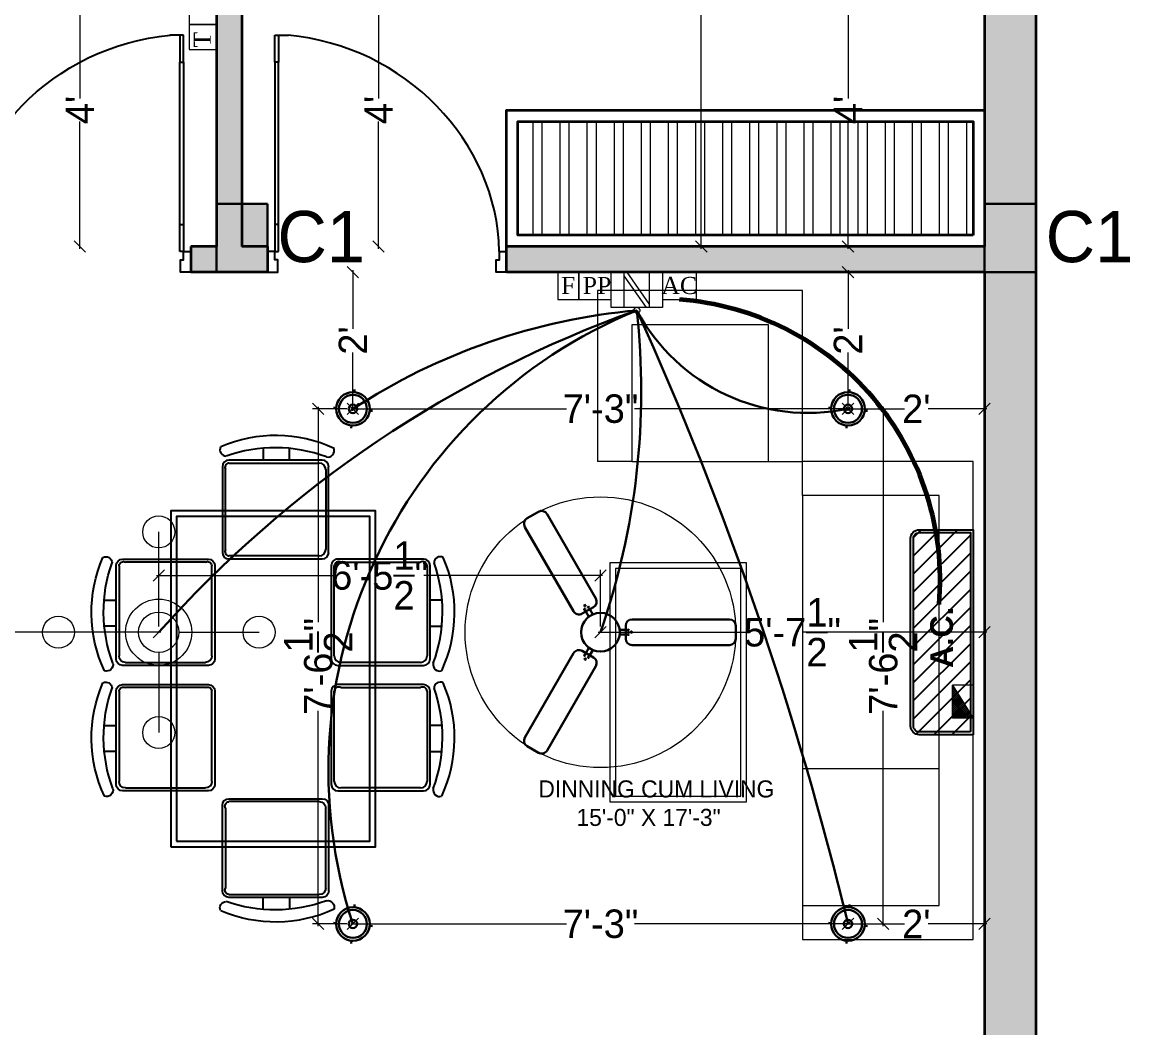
# Model space of a CAD drawing. Header units: millimetres. Extents: x -6808 to 215771, y -89660 to -16303.
# Drawn here: x 111581.5 to 111776.1, y -47410 to -47233.3 of the extents above; entities that cross this region are included whole.
import ezdxf

# ---------------------------------------------------------------- set-up
doc = ezdxf.new("R2010")
doc.units = ezdxf.units.MM
doc.header["$PDMODE"] = 35
for name, pattern in [('ACAD_ISO10W100', [18, 12, -3, 0, -3]), ('DASHED', [0.75, 0.5, -0.25]), ('HIDDEN', [19.29118, 12.8608, -6.43038])]:
    doc.linetypes.add(name, pattern=pattern)
doc.layers.get('0').update_dxf_attribs({"color": 8})
for name, color, linetype, lineweight in [('A-Lite-Clng', 5, 'Continuous', 30), ('col.center', 5, 'ACAD_ISO10W100', 15), ('column', 5, 'Continuous', 30), ('EL-EXTERNAL LIGHTING', 4, 'Continuous', 9), ('ELE.13', 7, 'Continuous', 13), ('ELEC', 5, 'Continuous', 18), ('elec dim.', 251, 'Continuous', 25), ('ELECTRICAL', 150, 'Continuous', 30), ('text', 7, 'Continuous', 25), ('wall', 7, 'Continuous', 35), ('wokg dim', 152, 'DASHED', 18)]:
    doc.layers.add(name, color=color, linetype=linetype, lineweight=lineweight)
doc.layers.add('AR.furniture', color=7, linetype='Continuous', lineweight=35, true_color=0x009e9e)
doc.layers.add('furniture', color=7, linetype='Continuous', lineweight=5, true_color=0xe57b2a)
for name, color, linetype in [('ELE', 160, 'Continuous'), ('FIX', 35, 'Continuous'), ('NET 01', 8, 'Continuous')]:
    doc.layers.add(name, color=color, linetype=linetype)
doc.styles.add('6 INCH', font='times.ttf', dxfattribs={"height": 6})
doc.styles.add('SAJ', font='eurr____.ttf')
doc.styles.get("Standard").update_dxf_attribs({"font": 'times.ttf'})
doc.dimstyles.new('SAJ', dxfattribs={"dimtxt": 5, "dimasz": 2, "dimexe": 1, "dimexo": 1, "dimgap": 0.09375, "dimtad": 0, "dimdec": 1, "dimzin": 0, "dimdsep": 46, "dimlunit": 4, "dimtxsty": 'SAJ', "dimblk": 'OBLIQUE', "dimcen": 0.125, "dimdle": 0.375, "dimadec": 0, "dimazin": 0, "dimtfac": 1, "dimtdec": 1, "dimtofl": 0, "dimtmove": 0, "dimatfit": 3, "dimldrblk": 'OBLIQUE', "dimfxl": 1, "dimtolj": 1, "dimtzin": 0, "dimlwd": 5, "dimlwe": 5, "dimarcsym": 1})

# ---------------------------------------------------------------- blocks, each defined once
blk = doc.blocks.new('QEWFWE')
at = {"layer": 'NET 01'}
for p, q in [((238503.45, 15011.85), (238503.45, 15015.77)), ((238503.45, 15015.77), (238505.41, 15015.77)), ((238503.98, 15015.77), (238503.98, 15011.85)), ((238503.98, 15011.85), (238503.45, 15011.85)), ((238503.45, 15011.85), (238503.45, 14988.32)), ((238503.98, 14988.32), (238503.98, 15011.85)), ((238503.45, 14988.32), (238503.45, 14984.4)), ((238503.98, 14988.32), (238503.45, 14988.32)), ((238503.98, 14984.4), (238503.98, 14988.32)), ((238503.45, 14984.4), (238503.98, 14984.4))]:
    blk.add_line(p, q, dxfattribs=at)
for points in [[(238503.45, 14984.4), (238502.4, 14984.4), (238502.4, 14981.4), (238503.9, 14981.4), (238503.9, 14982.9), (238503.9, 14983.2), (238503.45, 14983.2)], [(238536.02, 14984.4), (238537.07, 14984.4), (238537.07, 14981.4), (238535.57, 14981.4), (238535.57, 14982.9), (238535.57, 14983.2), (238536.02, 14983.2)]]:
    blk.add_lwpolyline(points, close=True, dxfattribs=at)
blk.add_ellipse((238504.18, 14985.62), major_axis=(-29.27, 13.54), ratio=0.925766, start_param=-2.718612, end_param=-1.204625, dxfattribs=at)
blk = doc.blocks.new('TTRE')
at = {"layer": 'furniture', "color": 251, "true_color": 0x636466}
for p, q in [((167626.83, 15638.39), (167662.83, 15638.39)), ((167626.83, 15608.39), (167626.83, 15638.39)), ((167662.83, 15638.39), (167662.83, 15608.39)), ((167632.83, 15632.39), (167656.83, 15632.39)), ((167632.83, 15608.39), (167632.83, 15632.39)), ((167656.83, 15632.39), (167656.83, 15608.39)), ((167656.83, 15632.39), (167656.83, 15608.39)), ((167596.83, 15524.39), (167596.83, 15608.39)), ((167596.83, 15608.39), (167626.83, 15608.39)), ((167626.83, 15602.39), (167626.83, 15608.39)), ((167632.83, 15608.39), (167626.83, 15608.39)), ((167656.83, 15608.39), (167632.83, 15608.39)), ((167656.83, 15608.39), (167662.83, 15608.39)), ((167602.83, 15530.39), (167602.83, 15602.39)), ((167602.83, 15602.39), (167626.83, 15602.39)), ((167626.83, 15602.39), (167626.83, 15530.39)), ((167637.69, 15549.6), (167637.69, 15589.6)), ((167637.69, 15589.6), (167659.69, 15589.6)), ((167659.69, 15589.6), (167659.69, 15549.6)), ((167602.83, 15578.39), (167626.83, 15578.39)), ((167602.83, 15554.39), (167626.83, 15554.39)), ((167659.69, 15549.6), (167637.69, 15549.6)), ((167626.83, 15530.39), (167602.83, 15530.39)), ((167626.83, 15530.39), (167626.83, 15524.39)), ((167626.83, 15524.39), (167596.83, 15524.39))]:
    blk.add_line(p, q, dxfattribs=at)
blk.add_lwpolyline([(167660.69, 15548.6), (167636.69, 15548.6), (167636.69, 15590.6), (167660.69, 15590.6)], close=True, dxfattribs=at)
blk = doc.blocks.new('weerf')
at = {"color": 251, "true_color": 0x636466}
for p, q in [((167973.91, 15686.28), (167973.91, 15684.17)), ((167978.49, 15684.17), (167978.49, 15686.24)), ((167984.25, 15684.17), (167967.87, 15684.17)), ((167967.88, 15683.65), (167983.73, 15683.65)), ((167966.72, 15683.02), (167966.72, 15667.96)), ((167967.24, 15668.48), (167967.24, 15682.51)), ((167984.88, 15682.51), (167984.88, 15668.48)), ((167985.39, 15667.96), (167985.39, 15683.02)), ((167967.87, 15666.82), (167984.25, 15666.82)), ((167983.73, 15667.33), (167967.88, 15667.33))]:
    blk.add_line(p, q, dxfattribs=at)
for centre, radius, start, end in [((167976.08, 15664.21), 24.28, 65.0156, 113.4469), ((167967.39, 15685.97), 1.1, 152.4673, 268.0646), ((167975.99, 15660.5), 25.86, 69.6237, 109.5086), ((167985.24, 15685.86), 1.15, 257.6258, 17.8047), ((167967.87, 15683.02), 1.15, 90, 180), ((167967.97, 15682.85), 0.808, 96.7142, 205.1766), ((167983.73, 15682.51), 1.15, 360, 90), ((167984.25, 15683.02), 1.15, 360, 90), ((167967.87, 15667.96), 1.15, 180, 270), ((167967.97, 15668.14), 0.808, 154.8234, 263.2858), ((167983.73, 15668.48), 1.15, 270, 0), ((167984.25, 15667.96), 1.15, 270, 0)]:
    blk.add_arc(centre, radius, start, end, dxfattribs=at)
blk = doc.blocks.new('45t65y')
at = {"color": 251, "true_color": 0x636466}
for points in [[(167957.63, 15590.36), (167993.63, 15590.36), (167993.63, 15649.36), (167957.63, 15649.36)], [(167958.63, 15591.36), (167992.63, 15591.36), (167992.63, 15648.36), (167958.63, 15648.36)]]:
    blk.add_lwpolyline(points, close=True, dxfattribs=at)
blk.add_blockref('weerf', (0, -25.89))
at = {"xscale": -1}
for p, rotation in [((183632.21, 183607.61), 90), ((183632.21, 183585.57), 90), ((0, 31265.61), 180)]:
    blk.add_blockref('weerf', p, dxfattribs=dict(at, rotation=rotation))
at = {"rotation": 270}
for p in [(152319.04, 183607.61), (152319.04, 183585.57)]:
    blk.add_blockref('weerf', p, dxfattribs=at)
blk = doc.blocks.new('c1')
at = {"layer": 'column'}
blk.add_hatch(color=256, dxfattribs=at).paths.add_polyline_path([(58376.49, -43564.36), (58385.49, -43564.36), (58385.49, -43552.36), (58376.49, -43552.36)])
for p, q in [((58376.49, -43552.36), (58376.49, -43564.36)), ((58376.49, -43552.36), (58385.49, -43552.36)), ((58385.49, -43564.36), (58385.49, -43552.36)), ((58376.49, -43564.36), (58385.49, -43564.36))]:
    blk.add_line(p, q, dxfattribs=at)
blk = doc.blocks.new('FAN')
at = {"layer": 'A-Lite-Clng', "color": 5, "ltscale": 10}
for p, q in [((-11.37, 17.69), (-9.63, 18.69)), ((-0.73, 5.26), (-8.27, 18.32)), ((-4.19, 3.26), (-11.73, 16.32)), ((-2.83, 2.9), (-1.09, 3.9)), ((-1.65, 3.57), (-1.18, 2.76)), ((-2.27, 3.22), (-1.8, 2.4)), ((4.92, 2), (20, 2)), ((3.92, 0.35), (2.98, 0.35)), ((3.92, 1), (3.92, -1)), ((21, 1), (21, -1)), ((3.92, -0.35), (2.98, -0.35)), ((-4.19, -3.26), (-11.73, -16.32)), ((-1.09, -3.9), (-2.83, -2.9)), ((-2.27, -3.22), (-1.8, -2.4)), ((-1.65, -3.57), (-1.18, -2.76)), ((4.92, -2), (20, -2)), ((-0.73, -5.26), (-8.27, -18.32)), ((-9.63, -18.69), (-11.37, -17.69))]:
    blk.add_line(p, q, dxfattribs=at)
for centre, radius in [((-2.44, 3.55), 0.102), ((-2.42, 4.14), 0.109), ((-1.86, 3.89), 0.102), ((0, 0), 3), ((4.3, 0.33), 0.102), ((4.79, 0.03), 0.109), ((4.3, -0.33), 0.102), ((-2.44, -3.56), 0.102), ((-2.37, -4.16), 0.109), ((-1.86, -3.89), 0.102)]:
    blk.add_circle(centre, radius, dxfattribs=at)
for centre, start, end in [((-10.87, 16.82), 120, 210), ((-9.13, 17.82), 30, 120), ((-1.59, 4.76), 300, 30), ((-3.33, 3.76), 210, 300), ((4.92, 1), 90, 180), ((20, 1), 0, 90), ((4.92, -1), 180, 270), ((20, -1), 270, 0), ((-3.33, -3.76), 60, 150), ((-1.59, -4.76), 330, 60), ((-10.87, -16.82), 150, 240), ((-9.13, -17.82), 240, 330)]:
    blk.add_arc(centre, 1, start, end, dxfattribs=at)
blk = doc.blocks.new('CEILING LIGHT')
at = {"layer": 'ELECTRICAL'}
for p, q in [((0, 3.5), (0, 3)), ((-3, 0.09), (-3.5, 0.09)), ((3.5, 0.09), (3, 0.09)), ((0, -3), (0, -3.5))]:
    blk.add_line(p, q, dxfattribs=at)
for radius in [3, 2.5, 0.75]:
    blk.add_circle((0, 0), radius, dxfattribs=at)
blk = doc.blocks.new('POST TOP')
at = {"layer": 'EL-EXTERNAL LIGHTING'}
for p, q in [((0, 189), (0, 940)), ((0, 189), (0, 432)), ((-189, 0), (-940, 0)), ((189, 0), (940, 0)), ((0, -189), (0, -432)), ((0, -189), (0, -940))]:
    blk.add_line(p, q, dxfattribs=at)
for centre, radius in [((0, 940), 150), ((0, 0), 310), ((-940, 0), 150), ((0, 0), 189), ((940, 0), 150), ((0, -940), 150)]:
    blk.add_circle(centre, radius, dxfattribs=at)
blk = doc.blocks.new('switch board')
for p, q in [((0, 2.33), (0, -3.5)), ((4, 2.33), (0, 2.33)), ((4, -0.51), (4, 2.33)), ((4, 0.83), (0, 0.83)), ((3.6, -2), (0, 0.51)), ((4, -1.68), (0.4, 0.83)), ((4, -0.66), (4, -0.51)), ((4, -3.5), (4, -0.66)), ((0, -2), (4, -2)), ((0, -3.5), (4, -3.5))]:
    blk.add_line(p, q)
blk.add_arc((4.33, -0.59), 0.336, 193.0399, 166.9601)
blk = doc.blocks.new('_Oblique')
at = {"color": 0, "linetype": 'ByBlock', "lineweight": -2}
blk.add_line((-0.5, -0.5), (0.5, 0.5), dxfattribs=at)
blk = doc.blocks.new('*D1513')
at = {"layer": 'Defpoints', "color": 0, "transparency": 16777216}
for p in [(111591.62, -47224.76), (111591.62, -47272.76), (111591.62, -47272.76)]:
    blk.add_point(p, dxfattribs=at)
at = {"layer": 'elec dim.', "color": 0, "lineweight": 5, "transparency": 16777216}
for p, q in [((111591.62, -47224.39), (111591.62, -47246.73)), ((111591.62, -47273.14), (111591.62, -47250.79))]:
    blk.add_line(p, q, dxfattribs=at)
at = {"layer": 'elec dim.', "color": 0, "lineweight": 5, "transparency": 16777216, "xscale": 2, "yscale": 2, "zscale": 2}
for p, rotation in [((111591.62, -47224.76), 90), ((111591.62, -47272.76), 270)]:
    blk.add_blockref('_Oblique', p, dxfattribs=dict(at, rotation=rotation))
at = {"layer": 'elec dim.', "color": 0, "transparency": 16777216, "insert": (111591.62, -47248.76), "char_height": 5, "attachment_point": 5, "rotation": 90, "style": 'SAJ'}
blk.add_mtext("\\A1;4'", dxfattribs=at)
blk = doc.blocks.new('*D1518')
at = {"layer": 'Defpoints', "color": 0, "transparency": 16777216}
for p in [(111644.12, -47224.76), (111644.12, -47272.76), (111644.12, -47272.76)]:
    blk.add_point(p, dxfattribs=at)
at = {"layer": 'elec dim.', "color": 0, "lineweight": 5, "transparency": 16777216}
for p, q in [((111644.12, -47224.39), (111644.12, -47246.73)), ((111644.12, -47273.14), (111644.12, -47250.79))]:
    blk.add_line(p, q, dxfattribs=at)
at = {"layer": 'elec dim.', "color": 0, "lineweight": 5, "transparency": 16777216, "xscale": 2, "yscale": 2, "zscale": 2}
for p, rotation in [((111644.12, -47224.76), 90), ((111644.12, -47272.76), 270)]:
    blk.add_blockref('_Oblique', p, dxfattribs=dict(at, rotation=rotation))
at = {"layer": 'elec dim.', "color": 0, "transparency": 16777216, "insert": (111644.12, -47248.76), "char_height": 5, "attachment_point": 5, "rotation": 90, "style": 'SAJ'}
blk.add_mtext("\\A1;4'", dxfattribs=at)
blk = doc.blocks.new('*D1523')
at = {"layer": 'Defpoints', "color": 0, "transparency": 16777216}
for p in [(111726.62, -47224.76), (111726.62, -47272.76), (111726.62, -47272.76)]:
    blk.add_point(p, dxfattribs=at)
at = {"layer": 'elec dim.', "color": 0, "lineweight": 5, "transparency": 16777216}
for p, q in [((111726.62, -47224.39), (111726.62, -47246.73)), ((111726.62, -47273.14), (111726.62, -47250.79))]:
    blk.add_line(p, q, dxfattribs=at)
at = {"layer": 'elec dim.', "color": 0, "lineweight": 5, "transparency": 16777216, "xscale": 2, "yscale": 2, "zscale": 2}
for p, rotation in [((111726.62, -47224.76), 90), ((111726.62, -47272.76), 270)]:
    blk.add_blockref('_Oblique', p, dxfattribs=dict(at, rotation=rotation))
at = {"layer": 'elec dim.', "color": 0, "transparency": 16777216, "insert": (111726.62, -47248.76), "char_height": 5, "attachment_point": 5, "rotation": 90, "style": 'SAJ'}
blk.add_mtext("\\A1;4'", dxfattribs=at)
blk = doc.blocks.new('*D1524')
at = {"layer": 'Defpoints', "color": 0, "transparency": 16777216}
for p in [(111685.37, -47170.76), (111685.37, -47272.76), (111700.84, -47272.76)]:
    blk.add_point(p, dxfattribs=at)
at = {"layer": 'elec dim.', "color": 0, "lineweight": 5, "transparency": 16777216}
for p, q in [((111700.84, -47170.39), (111700.84, -47216.54)), ((111686.37, -47170.76), (111701.84, -47170.76)), ((111700.84, -47273.14), (111700.84, -47228.43)), ((111686.37, -47272.76), (111701.84, -47272.76))]:
    blk.add_line(p, q, dxfattribs=at)
at = {"layer": 'elec dim.', "color": 0, "lineweight": 5, "transparency": 16777216, "xscale": 2, "yscale": 2, "zscale": 2}
for p, rotation in [((111700.84, -47170.76), 90), ((111700.84, -47272.76), 270)]:
    blk.add_blockref('_Oblique', p, dxfattribs=dict(at, rotation=rotation))
at = {"layer": 'elec dim.', "color": 0, "transparency": 16777216, "insert": (111700.84, -47222.49), "char_height": 5, "attachment_point": 5, "rotation": 90, "style": 'SAJ'}
blk.add_mtext('\\A1;8\'-6"', dxfattribs=at)
blk = doc.blocks.new('*D1558')
at = {"layer": 'Defpoints', "color": 0, "transparency": 16777216}
for p in [(111527.87, -47340.51), (111605.49, -47340.51), (111605.49, -47340.51)]:
    blk.add_point(p, dxfattribs=at)
at = {"layer": 'elec dim.', "color": 0, "lineweight": 5, "transparency": 16777216}
for p, q in [((111527.87, -47339.51), (111527.87, -47339.51)), ((111527.49, -47340.51), (111558.9, -47340.51)), ((111605.87, -47340.51), (111574.46, -47340.51))]:
    blk.add_line(p, q, dxfattribs=at)
at = {"layer": 'elec dim.', "color": 0, "lineweight": 5, "transparency": 16777216, "xscale": 2, "yscale": 2, "zscale": 2, "rotation": 180}
blk.add_blockref('_Oblique', (111527.87, -47340.51), dxfattribs=at)
at = {"layer": 'elec dim.', "color": 0, "lineweight": 5, "transparency": 16777216, "xscale": 2, "yscale": 2, "zscale": 2}
blk.add_blockref('_Oblique', (111605.49, -47340.51), dxfattribs=at)
at = {"layer": 'elec dim.', "color": 0, "transparency": 16777216, "insert": (111566.68, -47340.51), "char_height": 5, "attachment_point": 5, "style": 'SAJ'}
blk.add_mtext('\\A1;6\'-5{\\H1.000000x;\\S1/2;}"', dxfattribs=at)
blk = doc.blocks.new('*D1559')
at = {"layer": 'Defpoints', "color": 0, "transparency": 16777216}
for p in [(111683.12, -47330.53), (111605.49, -47340.51), (111683.12, -47340.51)]:
    blk.add_point(p, dxfattribs=at)
at = {"layer": 'elec dim.', "color": 0, "lineweight": 5, "transparency": 16777216}
for p, q in [((111605.49, -47339.51), (111605.49, -47329.53)), ((111683.12, -47339.51), (111683.12, -47329.53)), ((111605.12, -47330.53), (111636.53, -47330.53)), ((111683.49, -47330.53), (111652.08, -47330.53))]:
    blk.add_line(p, q, dxfattribs=at)
at = {"layer": 'elec dim.', "color": 0, "lineweight": 5, "transparency": 16777216, "xscale": 2, "yscale": 2, "zscale": 2, "rotation": 180}
blk.add_blockref('_Oblique', (111605.49, -47330.53), dxfattribs=at)
at = {"layer": 'elec dim.', "color": 0, "lineweight": 5, "transparency": 16777216, "xscale": 2, "yscale": 2, "zscale": 2}
blk.add_blockref('_Oblique', (111683.12, -47330.53), dxfattribs=at)
at = {"layer": 'elec dim.', "color": 0, "transparency": 16777216, "insert": (111644.31, -47330.53), "char_height": 5, "attachment_point": 5, "style": 'SAJ'}
blk.add_mtext('\\A1;6\'-5{\\H1.000000x;\\S1/2;}"', dxfattribs=at)
blk = doc.blocks.new('*D1560')
at = {"layer": 'Defpoints', "color": 0, "transparency": 16777216}
for p in [(111683.12, -47340.51), (111750.62, -47340.51), (111750.62, -47340.51)]:
    blk.add_point(p, dxfattribs=at)
at = {"layer": 'elec dim.', "color": 0, "lineweight": 5, "transparency": 16777216}
for p, q in [((111682.74, -47340.51), (111709.07, -47340.51)), ((111683.12, -47341.51), (111683.12, -47341.51)), ((111750.99, -47340.51), (111724.66, -47340.51)), ((111750.62, -47341.51), (111750.62, -47341.51))]:
    blk.add_line(p, q, dxfattribs=at)
at = {"layer": 'elec dim.', "color": 0, "lineweight": 5, "transparency": 16777216, "xscale": 2, "yscale": 2, "zscale": 2, "rotation": 180}
blk.add_blockref('_Oblique', (111683.12, -47340.51), dxfattribs=at)
at = {"layer": 'elec dim.', "color": 0, "lineweight": 5, "transparency": 16777216, "xscale": 2, "yscale": 2, "zscale": 2}
blk.add_blockref('_Oblique', (111750.62, -47340.51), dxfattribs=at)
at = {"layer": 'elec dim.', "color": 0, "transparency": 16777216, "insert": (111716.87, -47340.51), "char_height": 5, "attachment_point": 5, "style": 'SAJ'}
blk.add_mtext('\\A1;5\'-7{\\H1.000000x;\\S1/2;}"', dxfattribs=at)
blk = doc.blocks.new('*D1561')
at = {"layer": 'Defpoints', "color": 0, "transparency": 16777216}
for p in [(111726.62, -47277.26), (111726.62, -47277.26), (111726.62, -47301.26)]:
    blk.add_point(p, dxfattribs=at)
at = {"layer": 'elec dim.', "color": 0, "lineweight": 5, "transparency": 16777216}
for p, q in [((111726.62, -47276.89), (111726.62, -47287.18)), ((111726.62, -47301.64), (111726.62, -47291.35))]:
    blk.add_line(p, q, dxfattribs=at)
at = {"layer": 'elec dim.', "color": 0, "lineweight": 5, "transparency": 16777216, "xscale": 2, "yscale": 2, "zscale": 2}
for p, rotation in [((111726.62, -47277.26), 90), ((111726.62, -47301.26), 270)]:
    blk.add_blockref('_Oblique', p, dxfattribs=dict(at, rotation=rotation))
at = {"layer": 'elec dim.', "color": 0, "transparency": 16777216, "insert": (111726.62, -47289.26), "char_height": 5, "attachment_point": 5, "rotation": 90, "style": 'SAJ'}
blk.add_mtext("\\A1;2'", dxfattribs=at)
blk = doc.blocks.new('*D1562')
at = {"layer": 'Defpoints', "color": 0, "transparency": 16777216}
for p in [(111726.62, -47301.26), (111726.62, -47391.76), (111732.8, -47391.76)]:
    blk.add_point(p, dxfattribs=at)
at = {"layer": 'elec dim.', "color": 0, "lineweight": 5, "transparency": 16777216}
for p, q in [((111727.62, -47301.26), (111733.8, -47301.26)), ((111732.8, -47300.89), (111732.8, -47338.72)), ((111732.8, -47392.14), (111732.8, -47354.31)), ((111727.62, -47391.76), (111733.8, -47391.76))]:
    blk.add_line(p, q, dxfattribs=at)
at = {"layer": 'elec dim.', "color": 0, "lineweight": 5, "transparency": 16777216, "xscale": 2, "yscale": 2, "zscale": 2}
for p, rotation in [((111732.8, -47301.26), 90), ((111732.8, -47391.76), 270)]:
    blk.add_blockref('_Oblique', p, dxfattribs=dict(at, rotation=rotation))
at = {"layer": 'elec dim.', "color": 0, "transparency": 16777216, "insert": (111732.8, -47346.51), "char_height": 5, "attachment_point": 5, "rotation": 90, "style": 'SAJ'}
blk.add_mtext('\\A1;7\'-6{\\H1.000000x;\\S1/2;}"', dxfattribs=at)
blk = doc.blocks.new('*D1563')
at = {"layer": 'Defpoints', "color": 0, "transparency": 16777216}
for p in [(111726.62, -47301.26), (111750.62, -47301.26), (111750.62, -47301.26)]:
    blk.add_point(p, dxfattribs=at)
at = {"layer": 'elec dim.', "color": 0, "lineweight": 5, "transparency": 16777216}
for p, q in [((111726.24, -47301.26), (111736.54, -47301.26)), ((111750.99, -47301.26), (111740.7, -47301.26))]:
    blk.add_line(p, q, dxfattribs=at)
at = {"layer": 'elec dim.', "color": 0, "lineweight": 5, "transparency": 16777216, "xscale": 2, "yscale": 2, "zscale": 2, "rotation": 180}
blk.add_blockref('_Oblique', (111726.62, -47301.26), dxfattribs=at)
at = {"layer": 'elec dim.', "color": 0, "lineweight": 5, "transparency": 16777216, "xscale": 2, "yscale": 2, "zscale": 2}
blk.add_blockref('_Oblique', (111750.62, -47301.26), dxfattribs=at)
at = {"layer": 'elec dim.', "color": 0, "transparency": 16777216, "insert": (111738.62, -47301.26), "char_height": 5, "attachment_point": 5, "style": 'SAJ'}
blk.add_mtext("\\A1;2'", dxfattribs=at)
blk = doc.blocks.new('*D1527')
at = {"layer": 'Defpoints', "color": 0, "transparency": 16777216}
for p in [(111639.62, -47301.26), (111639.62, -47301.26), (111726.62, -47301.26)]:
    blk.add_point(p, dxfattribs=at)
at = {"layer": 'elec dim.', "color": 0, "lineweight": 5, "transparency": 16777216}
for p, q in [((111639.24, -47301.26), (111677.14, -47301.26)), ((111726.99, -47301.26), (111689.1, -47301.26))]:
    blk.add_line(p, q, dxfattribs=at)
at = {"layer": 'elec dim.', "color": 0, "lineweight": 5, "transparency": 16777216, "xscale": 2, "yscale": 2, "zscale": 2}
for p, rotation in [((111639.62, -47301.26), 180.0000000000143), ((111726.62, -47301.26), 1.43885e-11)]:
    blk.add_blockref('_Oblique', p, dxfattribs=dict(at, rotation=rotation))
at = {"layer": 'elec dim.', "color": 0, "transparency": 16777216, "insert": (111683.12, -47301.26), "char_height": 5, "attachment_point": 5, "style": 'SAJ'}
blk.add_mtext('\\A1;7\'-3"', dxfattribs=at)
blk = doc.blocks.new('*D1528')
at = {"layer": 'Defpoints', "color": 0, "transparency": 16777216}
for p in [(111639.62, -47301.26), (111633.52, -47391.76), (111639.62, -47391.76)]:
    blk.add_point(p, dxfattribs=at)
at = {"layer": 'elec dim.', "color": 0, "lineweight": 5, "transparency": 16777216}
for p, q in [((111638.62, -47301.26), (111632.52, -47301.26)), ((111633.52, -47300.89), (111633.52, -47338.72)), ((111633.52, -47392.14), (111633.52, -47354.31)), ((111638.62, -47391.76), (111632.52, -47391.76))]:
    blk.add_line(p, q, dxfattribs=at)
at = {"layer": 'elec dim.', "color": 0, "lineweight": 5, "transparency": 16777216, "xscale": 2, "yscale": 2, "zscale": 2}
for p, rotation in [((111633.52, -47301.26), 90), ((111633.52, -47391.76), 270)]:
    blk.add_blockref('_Oblique', p, dxfattribs=dict(at, rotation=rotation))
at = {"layer": 'elec dim.', "color": 0, "transparency": 16777216, "insert": (111633.52, -47346.51), "char_height": 5, "attachment_point": 5, "rotation": 90, "style": 'SAJ'}
blk.add_mtext('\\A1;7\'-6{\\H1.000000x;\\S1/2;}"', dxfattribs=at)
blk = doc.blocks.new('*D1508')
at = {"layer": 'Defpoints', "color": 0, "transparency": 16777216}
for p in [(111639.62, -47391.76), (111726.62, -47391.76), (111726.62, -47391.76)]:
    blk.add_point(p, dxfattribs=at)
at = {"layer": 'elec dim.', "color": 0, "lineweight": 5, "transparency": 16777216}
for p, q in [((111639.24, -47391.76), (111677.14, -47391.76)), ((111726.99, -47391.76), (111689.1, -47391.76))]:
    blk.add_line(p, q, dxfattribs=at)
at = {"layer": 'elec dim.', "color": 0, "lineweight": 5, "transparency": 16777216, "xscale": 2, "yscale": 2, "zscale": 2, "rotation": 180}
blk.add_blockref('_Oblique', (111639.62, -47391.76), dxfattribs=at)
at = {"layer": 'elec dim.', "color": 0, "lineweight": 5, "transparency": 16777216, "xscale": 2, "yscale": 2, "zscale": 2}
blk.add_blockref('_Oblique', (111726.62, -47391.76), dxfattribs=at)
at = {"layer": 'elec dim.', "color": 0, "transparency": 16777216, "insert": (111683.12, -47391.76), "char_height": 5, "attachment_point": 5, "style": 'SAJ'}
blk.add_mtext('\\A1;7\'-3"', dxfattribs=at)
blk = doc.blocks.new('*D1509')
at = {"layer": 'Defpoints', "color": 0, "transparency": 16777216}
for p in [(111639.62, -47277.26), (111639.62, -47277.26), (111639.62, -47301.26)]:
    blk.add_point(p, dxfattribs=at)
at = {"layer": 'elec dim.', "color": 0, "lineweight": 5, "transparency": 16777216}
for p, q in [((111639.62, -47276.89), (111639.62, -47287.18)), ((111640.62, -47277.26), (111640.62, -47277.26)), ((111639.62, -47301.64), (111639.62, -47291.35)), ((111640.62, -47301.26), (111640.62, -47301.26))]:
    blk.add_line(p, q, dxfattribs=at)
at = {"layer": 'elec dim.', "color": 0, "lineweight": 5, "transparency": 16777216, "xscale": 2, "yscale": 2, "zscale": 2}
for p, rotation in [((111639.62, -47277.26), 90), ((111639.62, -47301.26), 270)]:
    blk.add_blockref('_Oblique', p, dxfattribs=dict(at, rotation=rotation))
at = {"layer": 'elec dim.', "color": 0, "transparency": 16777216, "insert": (111639.62, -47289.26), "char_height": 5, "attachment_point": 5, "rotation": 90, "style": 'SAJ'}
blk.add_mtext("\\A1;2'", dxfattribs=at)
blk = doc.blocks.new('*D1538')
at = {"layer": 'Defpoints', "color": 0, "transparency": 16777216}
for p in [(111726.62, -47391.76), (111750.62, -47391.76), (111750.62, -47391.76)]:
    blk.add_point(p, dxfattribs=at)
at = {"layer": 'elec dim.', "color": 0, "lineweight": 5, "transparency": 16777216}
for p, q in [((111726.24, -47391.76), (111736.54, -47391.76)), ((111750.99, -47391.76), (111740.7, -47391.76))]:
    blk.add_line(p, q, dxfattribs=at)
at = {"layer": 'elec dim.', "color": 0, "lineweight": 5, "transparency": 16777216, "xscale": 2, "yscale": 2, "zscale": 2, "rotation": 180}
blk.add_blockref('_Oblique', (111726.62, -47391.76), dxfattribs=at)
at = {"layer": 'elec dim.', "color": 0, "lineweight": 5, "transparency": 16777216, "xscale": 2, "yscale": 2, "zscale": 2}
blk.add_blockref('_Oblique', (111750.62, -47391.76), dxfattribs=at)
at = {"layer": 'elec dim.', "color": 0, "transparency": 16777216, "insert": (111738.62, -47391.76), "char_height": 5, "attachment_point": 5, "style": 'SAJ'}
blk.add_mtext("\\A1;2'", dxfattribs=at)
blk = doc.blocks.new('A$C058F0F71')
at = {"layer": 'ELEC', "color": 5, "lineweight": 18}
for p, q in [((0, 0), (5.82, 3.64)), ((5.82, 3.64), (0, 3.64)), ((0, 3.64), (0, 0)), ((1.32, 0), (3.52, 2.2)), ((1.66, 0), (4.43, 2.77)), ((2, 0), (5.34, 3.34)), ((2.35, 0), (5.82, 3.47)), ((2.69, 0), (5.82, 3.13)), ((3.03, 0), (5.82, 2.79)), ((3.13, 1.96), (5.09, 0)), ((3.34, 2.09), (5.43, 0)), ((3.38, 0), (5.82, 2.44)), ((3.55, 2.22), (5.78, 0)), ((3.72, 0), (5.82, 2.1)), ((3.76, 2.35), (5.82, 0.3)), ((3.98, 2.48), (5.82, 0.64)), ((4.19, 2.62), (5.82, 0.98)), ((4.4, 2.75), (5.82, 1.33)), ((4.61, 2.88), (5.82, 1.67)), ((4.82, 3.01), (5.82, 2.01)), ((5.03, 3.14), (5.82, 2.36)), ((5.24, 3.28), (5.82, 2.7)), ((5.45, 3.41), (5.82, 3.04)), ((5.66, 3.54), (5.82, 3.38)), ((5.82, 3.64), (5.82, 0)), ((0.18, 0.11), (0.29, 0)), ((0.29, 0), (0.77, 0.48)), ((0.39, 0.24), (0.63, 0)), ((0.6, 0.37), (0.97, 0)), ((0.63, 0), (1.69, 1.05)), ((0.81, 0.51), (1.32, 0)), ((0.98, 0), (2.6, 1.63)), ((1.02, 0.64), (1.66, 0)), ((1.23, 0.77), (2, 0)), ((1.44, 0.9), (2.35, 0)), ((1.65, 1.03), (2.69, 0)), ((1.87, 1.17), (3.03, 0)), ((2.08, 1.3), (3.37, 0)), ((2.29, 1.43), (3.72, 0)), ((2.5, 1.56), (4.06, 0)), ((2.71, 1.69), (4.4, 0)), ((2.92, 1.83), (4.75, 0)), ((4.06, 0), (5.82, 1.76)), ((4.41, 0), (5.82, 1.42)), ((4.75, 0), (5.82, 1.07)), ((5.09, 0), (5.82, 0.73)), ((5.43, 0), (5.82, 0.39)), ((5.78, 0), (5.82, 0.04)), ((5.82, 0), (0, 0))]:
    blk.add_line(p, q, dxfattribs=at)
blk = doc.blocks.new('A$C36532F22')
at = {"layer": 'ELE', "linetype": 'DASHED', "lineweight": -3}
h = blk.add_hatch(dxfattribs=at)
h.set_pattern_fill('ANSI31', color=256, scale=18, angle=3420, style=0)
h.set_pattern_definition([(45, (-67108.926, 6333.2007), (1.59099026, -1.59099026), [])])
h.paths.add_polyline_path([(2.78, 22.9), (2.78, 10.22), (8.92, 10.22), (8.92, 22.9)], flags=24)
edge = h.paths.add_edge_path()
edge.add_ellipse((1.5, 1.5), major_axis=(-1.06, 1.06), ratio=1, start_angle=93.1897, end_angle=135, ccw=False)
edge.add_line((0.5, 0.38), (0.5, 35.62))
edge.add_ellipse((1.5, 34.5), major_axis=(-1.06, 1.06), ratio=1, start_angle=315, end_angle=356.8103, ccw=False)
edge.add_line((1.5, 36), (10.5, 36))
edge.add_line((10.5, 36), (10.5, 0))
edge.add_line((10.5, 0), (1.5, 0))
at = {"layer": 'ELE', "lineweight": -3}
for points in [[(11, 0), (1.5, 0, -0.414214), (0, 1.5), (0, 34.5, -0.414214), (1.5, 36), (11, 36)], [(10.5, 0.5), (1.5, 0.5, -0.414214), (0.5, 1.5), (0.5, 34.5, -0.414214), (1.5, 35.5), (10.5, 35.5)]]:
    blk.add_lwpolyline(points, format="xyb", close=True, dxfattribs=at)
at = {"layer": 'wall', "color": 253, "ltscale": 2, "insert": (7.5, 17.09), "char_height": 4, "width": 122.8494, "attachment_point": 8, "rotation": 90}
blk.add_mtext('{\\fStylus BT|b1|i0|c0|p34;\\C0;A.C.}', dxfattribs=at)

msp = doc.modelspace()

# ---------------------------------------------------------------- hatches: boundary and pattern name
at = {"layer": 'AR.furniture', "lineweight": 5}
h = msp.add_hatch(dxfattribs=at)
h.set_pattern_fill('ANSI32', color=256, scale=0.5, angle=45, style=0)
h.set_pattern_definition([(90, (9539.4652, -1150.721), (-4.7625, 4e-15), []), (90, (9541.0527, -1149.1337), (-4.7625, 4e-15), [])])
h.paths.add_polyline_path([(111668.619, -47250.762), (111668.619, -47270.762), (111748.619, -47270.762), (111748.619, -47250.762)])
at = {"layer": 'wokg dim'}
h = msp.add_hatch(color=252, dxfattribs=at)
h.dxf.hatch_style = 1
h.paths.add_polyline_path([(111759.619, -47007.262), (111465.619, -47007.262), (111465.619, -47699.262), (111487.369, -47699.262), (111487.369, -47690.262), (111474.619, -47690.262), (111474.619, -47546.262), (111553.17, -47546.262), (111553.17, -47541.762), (111474.619, -47541.762), (111474.619, -47466.762), (111479.119, -47466.762), (111479.119, -47462.262), (111474.619, -47462.262), (111474.619, -47420.262), (111479.119, -47420.262), (111479.119, -47415.762), (111474.619, -47415.762), (111474.619, -47277.262), (111569.119, -47277.262), (111569.119, -47272.762), (111474.619, -47272.762), (111474.619, -47092.762), (111504.619, -47092.762), (111504.619, -47088.262), (111474.619, -47088.262), (111474.619, -47081.262), (111474.619, -47016.262), (111582.619, -47016.262), (111582.619, -47031.262), (111587.119, -47031.262), (111587.119, -47016.262), (111750.619, -47016.262), (111750.619, -47088.262), (111690.619, -47088.262), (111690.619, -47049.262), (111686.119, -47049.262), (111686.119, -47092.762), (111750.619, -47092.762), (111750.619, -47128.762), (111750.619, -47272.762), (111666.619, -47272.762), (111666.619, -47277.262), (111750.619, -47277.262), (111750.619, -47484.762), (111686.119, -47484.762), (111686.119, -47493.762), (111750.619, -47493.762), (111750.619, -47694.762), (111741.619, -47694.762), (111741.619, -47699.262), (111759.619, -47699.262)])
h = msp.add_hatch(color=252, dxfattribs=at)
h.dxf.hatch_style = 1
h.paths.add_polyline_path([(111620.119, -47092.762), (111624.619, -47092.762), (111624.619, -47088.262), (111615.619, -47088.262), (111615.619, -47272.762), (111611.119, -47272.762), (111611.119, -47277.262), (111624.619, -47277.262), (111624.619, -47272.762), (111620.119, -47272.762)])

# ---------------------------------------------------------------- linework, layer by layer
at = {"layer": 'AR.furniture'}
for points in [[(111750.619, -47272.762), (111666.619, -47272.762), (111666.619, -47248.762), (111750.619, -47248.762)], [(111748.619, -47270.762), (111668.619, -47270.762), (111668.619, -47250.762), (111748.619, -47250.762)]]:
    msp.add_lwpolyline(points, close=True, dxfattribs=at)
at = {"layer": 'ELE.13', "ltscale": 5}
for points in [[(111615.618, -47233.72), (111615.618, -47228.058), (111610.818, -47228.058), (111610.818, -47233.72)], [(111615.619, -47238.143), (111615.619, -47233.72), (111610.819, -47233.72), (111610.819, -47238.143)], [(111675.619, -47282.062), (111679.334, -47282.062), (111679.334, -47277.262), (111675.619, -47277.262)], [(111679.334, -47282.062), (111684.996, -47282.062), (111684.996, -47277.262), (111679.334, -47277.262)], [(111694.018, -47282.062), (111700.018, -47282.062), (111700.018, -47277.262), (111694.018, -47277.262)]]:
    msp.add_lwpolyline(points, close=True, dxfattribs=at)
at = {"layer": 'ELE.13'}
msp.add_circle((111683.119, -47340.512), 23.78, dxfattribs=at)
at = {"layer": 'ELECTRICAL', "linetype": 'Continuous'}
for centre, radius, start, end in [((111757.976, -47476.372), 204.228, 109.58845, 138.29961), ((111722.618, -47364.731), 87.291, 112.29199, 198.0396), ((111699.295, -47392.779), 109.255, 95.14017, 123.10759), ((111561.19, -47298.101), 129.093, 340.82023, 6.28723), ((111719.62, -47267.818), 34.169, 208.1984, 281.81937), ((111135.895, -47534.844), 607.804, 13.615615, 24.378605)]:
    msp.add_arc(centre, radius, start, end, dxfattribs=at)
at = {"layer": 'FIX', "color": 1, "linetype": 'HIDDEN', "lineweight": 60, "ltscale": 13}
msp.add_arc((111693.377, -47331.355), 49.427, 355.02932, 85.77598, dxfattribs=at)
at = {"layer": 'wall'}
for p, q in [((111759.619, -47007.262), (111759.619, -47795.262)), ((111750.619, -47128.762), (111750.619, -47272.762)), ((111750.619, -47277.262), (111750.619, -47484.762))]:
    msp.add_line(p, q, dxfattribs=at)
at = {"layer": 'wall', "color": 1}
for p, q in [((111615.619, -47088.262), (111615.619, -47272.762)), ((111620.119, -47092.762), (111620.119, -47272.762)), ((111615.619, -47272.762), (111611.119, -47272.762)), ((111611.119, -47272.762), (111611.119, -47277.262)), ((111624.619, -47272.762), (111620.119, -47272.762)), ((111624.619, -47272.762), (111624.619, -47277.262)), ((111750.619, -47272.762), (111666.619, -47272.762)), ((111666.619, -47277.262), (111666.619, -47272.762)), ((111624.619, -47277.262), (111611.119, -47277.262)), ((111750.619, -47277.262), (111666.619, -47277.262))]:
    msp.add_line(p, q, dxfattribs=at)

# ---------------------------------------------------------------- block references
at = {"linetype": 'ByBlock', "lineweight": 20, "yscale": 1.211467555345734, "zscale": 1.211467555345734}
for p, xscale in [((400549.035, -65426.737), -1.211467555345734), ((-177313.298, -65426.737), 1.211467555345734)]:
    msp.add_blockref('QEWFWE', p, dxfattribs=dict(at, xscale=xscale))
at = {"xscale": -1}
msp.add_blockref('TTRE', (279345.45, -62918.891), dxfattribs=at)
msp.add_blockref('45t65y', (-56350.039, -62968.554))
at = {"ltscale": 2, "rotation": 270}
msp.add_blockref('A$C058F0F71', (111744.981, -47349.787), dxfattribs=at)
at = {"layer": 'column'}
for p in [(53239.127, -3712.901), (53374.127, -3712.901)]:
    msp.add_blockref('c1', p, dxfattribs=at)
at = {"layer": 'EL-EXTERNAL LIGHTING', "xscale": 0.01875, "yscale": 0.01875, "zscale": 0.01875}
msp.add_blockref('POST TOP', (111605.493, -47340.512), dxfattribs=at)
at = {"layer": 'ELE.13', "ltscale": 4}
for name, p, xscale, yscale, zscale, rotation in [('switch board', (111688.598, -47277.263), -1.548617276446917, 1.548617276246659, 1.548617276427928, 89.99613793678392), ('CEILING LIGHT', (111639.619, -47301.262), -0.9818181818043532, 0.9818181818118316, 0.9818181818181811, 175.1736252210289), ('CEILING LIGHT', (111726.619, -47301.262), -0.9818181818043532, 0.9818181818118316, 0.9818181818181811, 175.1736252210289), ('CEILING LIGHT', (111639.619, -47391.762), -0.9818181818043532, 0.9818181818118316, 0.9818181818181811, 175.1736252210289), ('CEILING LIGHT', (111726.619, -47391.762), -0.9818181818043532, 0.9818181818118316, 0.9818181818181811, 175.1736252210289)]:
    msp.add_blockref(name, p, dxfattribs=dict(at, xscale=xscale, yscale=yscale, zscale=zscale, rotation=rotation))
at = {"layer": 'ELE.13', "xscale": 1.132426383614073, "yscale": 1.132426383614073, "zscale": 1.132426383614073}
msp.add_blockref('FAN', (111683.117, -47340.512), dxfattribs=at)
at = {"layer": 'ELEC', "ltscale": 2}
msp.add_blockref('A$C36532F22', (111737.619, -47358.512), dxfattribs=at)

# ---------------------------------------------------------------- texts
at = {"layer": 'col.center', "linetype": 'ByBlock', "char_height": 9, "width": 293.6941, "attachment_point": 1, "style": 'SAJ'}
for insert in [(111626.349, -47266.495), (111761.349, -47266.495)]:
    msp.add_mtext('\\A1;{\\fCentury Gothic|b0|i0|c0|p34;C1}', dxfattribs=dict(at, insert=insert))
at = {"layer": 'ELE.13', "ltscale": 5, "char_height": 3, "width": 5.27575, "attachment_point": 1, "style": '6 INCH'}
for s, insert, rotation in [('T', (111611.644, -47237.787), 90), (' F', (111675.061, -47278.088), 360), ('PP', (111679.986, -47278.088), 360), ('AC', (111693.815, -47278.088), 360)]:
    msp.add_mtext(s, dxfattribs=dict(at, insert=insert, rotation=rotation))
at = {"layer": 'text', "ltscale": 2, "insert": (111668.869, -47366.539), "char_height": 3, "width": 115.0205, "attachment_point": 1, "style": 'SAJ'}
msp.add_mtext('\\A1;{\\fCentury Gothic|b0|i0|c0|p34;   DINNING CUM LIVING\\P         15\'-0" X 17\'-3"}', dxfattribs=at)

# ---------------------------------------------------------------- dimensions: what is measured, and where the dimension line sits
at = {"layer": 'elec dim.'}
for base, p1, p2, angle, picture, middle in [((111700.837, -47272.762), (111685.369, -47170.762), (111685.369, -47272.762), 270, '*D1524', (111700.837, -47222.488)), ((111683.117, -47330.532), (111605.493, -47340.512), (111683.117, -47340.512), 360, '*D1559', (111644.305, -47330.532))]:
    dim = msp.add_linear_dim(base=base, p1=p1, p2=p2, angle=angle, dimstyle='SAJ', override={"dimfxl": 4}, dxfattribs=at)
    dim.commit()
    dim.dimension.update_dxf_attribs({"geometry": picture, "text_midpoint": middle, "dimtype": 161})
for p1, p2, distance, picture, middle in [((111591.619, -47224.762), (111591.619, -47272.762), 0, '*D1513', (111591.619, -47248.762)), ((111644.119, -47224.762), (111644.119, -47272.762), 0, '*D1518', (111644.119, -47248.762)), ((111726.619, -47224.762), (111726.619, -47272.762), 0, '*D1523', (111726.619, -47248.762)), ((111639.619, -47301.262), (111639.619, -47277.262), 0, '*D1509', (111639.619, -47289.262)), ((111726.619, -47301.262), (111726.619, -47277.262), 0, '*D1561', (111726.619, -47289.262)), ((111726.619, -47301.262), (111639.619, -47301.262), 0, '*D1527', (111683.119, -47301.262)), ((111726.619, -47301.262), (111750.619, -47301.262), 0, '*D1563', (111738.619, -47301.262)), ((111639.619, -47301.262), (111639.619, -47391.762), -6.103, '*D1528', (111633.516, -47346.512)), ((111726.619, -47301.262), (111726.619, -47391.762), 6.181, '*D1562', (111732.8, -47346.512)), ((111527.869, -47340.512), (111605.493, -47340.512), 0, '*D1558', (111566.681, -47340.512)), ((111683.117, -47340.512), (111750.619, -47340.512), 0, '*D1560', (111716.868, -47340.512)), ((111639.619, -47391.762), (111726.619, -47391.762), 0, '*D1508', (111683.119, -47391.762)), ((111726.619, -47391.762), (111750.619, -47391.762), 0, '*D1538', (111738.619, -47391.762))]:
    dim = msp.add_aligned_dim(p1=p1, p2=p2, distance=distance, dimstyle='SAJ', override={"dimfxl": 4}, dxfattribs=at)
    dim.commit()
    dim.dimension.update_dxf_attribs({"geometry": picture, "text_midpoint": middle})

doc.saveas('drawing.dxf')
